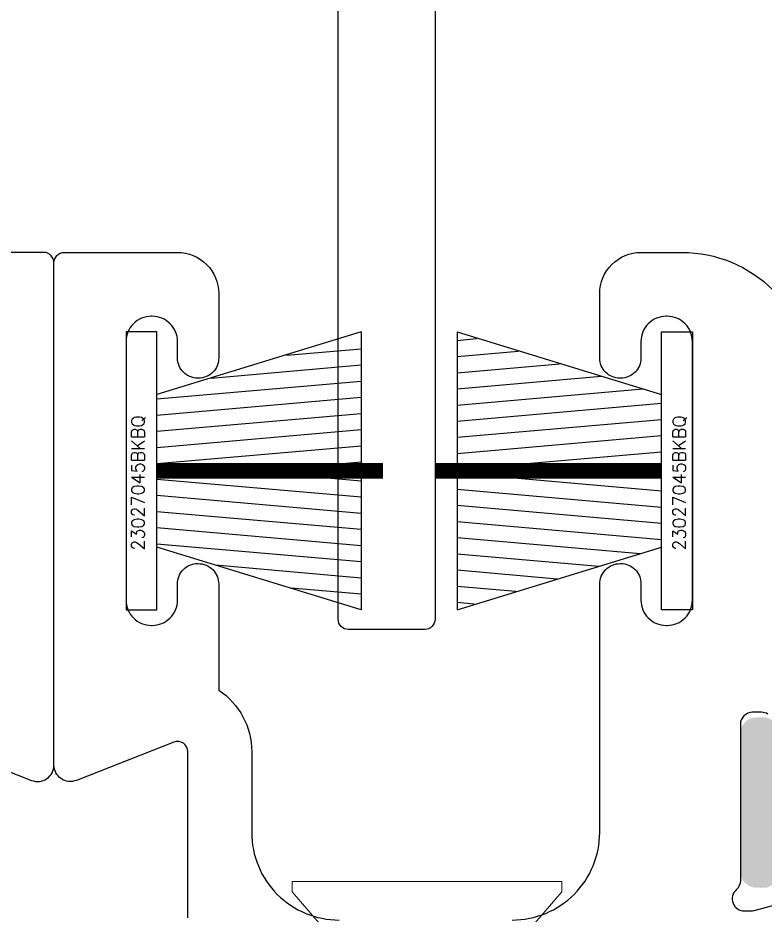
# Model space of a CAD drawing. Extents: x 0 to 79.8, y 0 to 38.2.
# Drawn here: x 7.687 to 8.412, y 29.681 to 30.551 of the extents above; entities that cross this region are included whole.
import ezdxf

# ---------------------------------------------------------------- set-up
doc = ezdxf.new("R2010")
doc.units = 0
doc.header["$MEASUREMENT"] = 0
doc.linetypes.add('SLD-Solid', pattern=[0])
doc.layers.get('0').update_dxf_attribs({"linetype": 'CONTINUOUS'})
for name, color, linetype in [('DIM', 4, 'CONTINUOUS'), ('FRAME', 1, 'CONTINUOUS'), ('GEOM', 1, 'CONTINUOUS'), ('HATCH', 7, 'CONTINUOUS'), ('I-STRUT', 7, 'CONTINUOUS'), ('MISC', 9, 'CONTINUOUS'), ('TEXT', 7, 'CONTINUOUS'), ('VENT', 5, 'CONTINUOUS')]:
    doc.layers.add(name, color=color, linetype=linetype)
doc.styles.get("Standard").update_dxf_attribs({"font": 'simplex.shx'})
pattern_1 = [(5, (-16.618363, 22.69481), (-0.00136181, 0.01556554), [])]
pattern_2 = [(355, (-16.618363, 18.815973), (-0.00136181, -0.01556554), [])]

# ---------------------------------------------------------------- blocks, each defined once
blk = doc.blocks.new('3749-SILL')
at = {"layer": 'I-STRUT'}
h = blk.add_hatch(color=256, dxfattribs=at)
h.dxf.hatch_style = 1
edge = h.paths.add_edge_path()
edge.add_arc((0.954, -0.524), 0.0689, 60, 120, ccw=False)
edge.add_line((0.98845, -0.46433), (0.9855, -0.46945))
edge.add_arc((0.954, -0.524), 0.06299, 30, 60, ccw=False)
edge.add_line((1.00855, -0.4925), (1.01367, -0.48955))
edge.add_arc((0.954, -0.524), 0.0689, 0, 30, ccw=False)
edge.add_line((1.0229, -0.524), (1.01699, -0.524))
edge.add_arc((0.954, -0.524), 0.06299, -30, 0, ccw=False)
edge.add_line((1.00855, -0.5555), (1.01367, -0.55845))
edge.add_arc((0.954, -0.524), 0.0689, 323.1301, 330, ccw=False)
edge.add_arc((1.04061, -0.58896), 0.03937, 143.1301, 323.1301)
edge.add_arc((0.954, -0.524), 0.14764, 323.1301, 343.83043)
edge.add_arc((1.10336, -0.56731), 0.00787, 90, 163.83043, ccw=False)
edge.add_line((1.10336, -0.55943), (1.12515, -0.55943))
edge.add_arc((1.12515, -0.59093), 0.0315, 60, 90, ccw=False)
edge.add_line((1.1409, -0.56365), (1.21359, -0.60562))
edge.add_arc((1.21753, -0.5988), 0.00787, 240, 270)
edge.add_line((1.21753, -0.60668), (1.22565, -0.60668))
edge.add_arc((1.22565, -0.59093), 0.01575, 270, 360)
edge.add_line((1.2414, -0.59093), (1.2414, -0.45707))
edge.add_arc((1.22565, -0.45707), 0.01575, 0, 90)
edge.add_line((1.22565, -0.44132), (1.21753, -0.44132))
edge.add_arc((1.21753, -0.4492), 0.00787, 90, 120)
edge.add_line((1.21359, -0.44238), (1.1409, -0.48435))
edge.add_arc((1.12515, -0.45707), 0.0315, 270, 300, ccw=False)
edge.add_line((1.12515, -0.48857), (1.10336, -0.48857))
edge.add_arc((1.10336, -0.48069), 0.00787, 196.16957, 270, ccw=False)
edge.add_arc((0.954, -0.524), 0.14764, 16.16957, 90)
edge.add_arc((0.954, -0.524), 0.14764, 90, 163.83043)
edge.add_arc((0.80464, -0.48069), 0.00787, 270, 343.83043, ccw=False)
edge.add_line((0.80464, -0.48857), (0.78285, -0.48857))
edge.add_arc((0.78285, -0.45707), 0.0315, 240, 270, ccw=False)
edge.add_line((0.7671, -0.48435), (0.69441, -0.44238))
edge.add_arc((0.69047, -0.4492), 0.00787, 60, 90)
edge.add_line((0.69047, -0.44132), (0.68235, -0.44132))
edge.add_arc((0.68235, -0.45707), 0.01575, 90, 180)
edge.add_line((0.6666, -0.45707), (0.6666, -0.59093))
edge.add_arc((0.68235, -0.59093), 0.01575, 180, 270)
edge.add_line((0.68235, -0.60668), (0.69047, -0.60668))
edge.add_arc((0.69047, -0.5988), 0.00787, 270, 300)
edge.add_line((0.69441, -0.60562), (0.7671, -0.56365))
edge.add_arc((0.78285, -0.59093), 0.0315, 90, 120, ccw=False)
edge.add_line((0.78285, -0.55943), (0.80464, -0.55943))
edge.add_arc((0.80464, -0.56731), 0.00787, 16.16957, 90, ccw=False)
edge.add_arc((0.954, -0.524), 0.14764, 196.16957, 216.8699)
edge.add_arc((0.86739, -0.58896), 0.03937, 216.8699, 396.8699)
edge.add_arc((0.954, -0.524), 0.0689, 210, 216.8699, ccw=False)
edge.add_line((0.89433, -0.55845), (0.89945, -0.5555))
edge.add_arc((0.954, -0.524), 0.06299, 180, 210, ccw=False)
edge.add_line((0.89101, -0.524), (0.8851, -0.524))
edge.add_arc((0.954, -0.524), 0.0689, 150, 180, ccw=False)
edge.add_line((0.89433, -0.48955), (0.89945, -0.4925))
edge.add_arc((0.954, -0.524), 0.06299, 120, 150, ccw=False)
edge.add_line((0.9225, -0.46945), (0.91955, -0.46433))
for points in [[(0.53, -0.554), (0.53, -0.366), (0.53, -0.312, -0.414214), (0.55, -0.292), (0.5505, -0.292, -0.414214), (0.57, -0.3115), (0.57, -0.3275, 0.414214), (0.5945, -0.352), (0.5955, -0.352, 0.414214), (0.62, -0.3275), (0.62, -0.0765, 0.414214), (0.5955, -0.052), (0.5945, -0.052, 0.414214), (0.57, -0.0765), (0.57, -0.0925, -0.414214), (0.5505, -0.112), (0.5495, -0.112, -0.414214), (0.53, -0.0925), (0.53, -0.03, -0.414214), (0.57, 0.01), (0.59276, 0.01), (0.61, 0.01, -0.414214), (0.735, -0.115)], [(0.69326, -0.43811, 0.137872), (0.68711, -0.43638), (0.67841, -0.43638, 0.414214), (0.6666, -0.44819), (0.6666, -0.59981, -0.213422), (0.66266, -0.60861, 0.6885), (0.67053, -0.62922), (0.67685, -0.62922, 0.065543), (0.67991, -0.62882), (0.75571, -0.6085, 0.267949)], [(0.13, -0.636), (0.13, -0.47463, 0.528549), (0.11635, -0.46532), (0.02185, -0.50242, -0.528549), (0, -0.48753), (0, 0, -0.414214), (0.01, 0.01), (0.12, 0.01, -0.414214), (0.16, -0.03), (0.16, -0.0925, -0.414214), (0.1405, -0.112), (0.1395, -0.112, -0.414214), (0.12, -0.0925), (0.12, -0.0765, 0.414214), (0.0955, -0.052), (0.0945, -0.052, 0.414214), (0.07, -0.0765), (0.07, -0.3275, 0.414214), (0.0945, -0.352), (0.0955, -0.352, 0.414214), (0.12, -0.3275), (0.12, -0.3115, -0.414214), (0.1395, -0.292), (0.14, -0.292, -0.414214), (0.16, -0.312), (0.16, -0.41477, -0.250492), (0.192, -0.47463), (0.192, -0.553, 0.414214), (0.277, -0.638)], [(0.445, -0.638, 0.414214), (0.53, -0.553)], [(1.79165, -0.46532), (1.88615, -0.50242, 0.528549), (1.908, -0.48753), (1.908, 0, 0.414214), (1.898, 0.01), (1.788, 0.01, 0.414214)]]:
    blk.add_lwpolyline(points, format="xyb")
blk = doc.blocks.new('3310-Thermal Mammoth B Rail')
at = {"ltscale": 0.25}
blk.add_lwpolyline([(0.5845, -0.509), (0.5845, -2.102, -0.414214), (0.5535, -2.133), (0.4665, -2.133, 0.414214), (0.4565, -2.143), (0.4565, -2.248, 0.414214), (0.4665, -2.258), (0.5065, -2.258, 0.414214), (0.5165, -2.248), (0.5165, -2.195), (0.5845, -2.195), (0.5845, -2.328, -0.414214), (0.5125, -2.4), (0.4865, -2.4, 0.414214), (0.4765, -2.41), (0.4765, -2.452, 0.414214), (0.4865, -2.462), (0.5845, -2.462), (0.5845, -3.96, 0.414214), (0.5945, -3.97), (0.6685, -3.97, 0.414214), (0.6785, -3.96), (0.6785, 1.301, 0.414214)], format="xyb", dxfattribs=at)
blk = doc.blocks.new('25559')
at = {"color": 7, "linetype": 'SLD-Solid', "lineweight": 15}
for p, q in [((0.01, 0.131), (0, 0.131)), ((0, 0), (0, 0.131)), ((0.083, 0.06754), (0.01, 0.131)), ((0, -0.131), (0, 0)), ((0.01, -0.131), (0.083, -0.06754)), ((0, -0.131), (0.01, -0.131))]:
    blk.add_line(p, q, dxfattribs=at)
blk = doc.blocks.new('*U18')
at = {"layer": 'HATCH'}
h = blk.add_hatch(dxfattribs=at)
h.set_pattern_fill('ANSI31', color=256, scale=0.125, angle=-40, style=0)
h.set_pattern_definition(pattern_1)
h.paths.add_polyline_path([(-12.35918, 20.24064), (-12.35918, 20.16649), (-12.16072, 20.16649), (-12.16072, 20.30051)])
h = blk.add_hatch(dxfattribs=at)
h.set_pattern_fill('ANSI31', color=256, scale=0.125, angle=-40, style=0)
h.set_pattern_definition(pattern_2)
h.paths.add_polyline_path([(-12.16072, 20.16649), (-12.16072, 20.03247), (-12.35918, 20.09233), (-12.35918, 20.16649)])
at = {"layer": 'GEOM'}
blk.add_lwpolyline([(-12.38918, 20.30149), (-12.38918, 20.03149), (-12.35918, 20.03149), (-12.35918, 20.30149)], close=True, dxfattribs=at)
at = {"layer": 'GEOM', "const_width": 0.015}
blk.add_lwpolyline([(-12.35918, 20.16649), (-12.13957, 20.16649)], dxfattribs=at)
at = {"layer": 'MISC'}
for p, q in [((-12.16072, 20.30149), (-12.35918, 20.24064)), ((-12.16072, 20.30149), (-12.16072, 20.03149)), ((-12.16072, 20.03149), (-12.35918, 20.09233))]:
    blk.add_line(p, q, dxfattribs=at)
at = {"insert": (-12.37014, 20.08904), "char_height": 0.0125, "attachment_point": 7, "rotation": 90}
blk.add_mtext_dynamic_manual_height_columns('23027045BKBQ', width=0.3101171, gutter_width=0.3125, heights=[0], dxfattribs=at)
blk = doc.blocks.new('*U39')
at = {"layer": 'HATCH'}
h = blk.add_hatch(dxfattribs=at)
h.set_pattern_fill('ANSI31', color=256, scale=0.125, angle=-40, style=0)
h.set_pattern_definition(pattern_1)
h.paths.add_polyline_path([(-12.41918, 20.24064), (-12.41918, 20.16649), (-12.61765, 20.16649), (-12.61765, 20.30051)])
h = blk.add_hatch(dxfattribs=at)
h.set_pattern_fill('ANSI31', color=256, scale=0.125, angle=-40, style=0)
h.set_pattern_definition(pattern_2)
h.paths.add_polyline_path([(-12.61765, 20.16649), (-12.61765, 20.03247), (-12.41918, 20.09233), (-12.41918, 20.16649)])
at = {"layer": 'GEOM'}
blk.add_lwpolyline([(-12.38918, 20.30149), (-12.38918, 20.03149), (-12.41918, 20.03149), (-12.41918, 20.30149)], close=True, dxfattribs=at)
at = {"layer": 'GEOM', "const_width": 0.015}
blk.add_lwpolyline([(-12.41918, 20.16649), (-12.63879, 20.16649)], dxfattribs=at)
at = {"layer": 'MISC'}
for p, q in [((-12.61765, 20.30149), (-12.41918, 20.24064)), ((-12.61765, 20.30149), (-12.61765, 20.03149)), ((-12.61765, 20.03149), (-12.41918, 20.09233))]:
    blk.add_line(p, q, dxfattribs=at)
at = {"insert": (-12.40823, 20.08904), "char_height": 0.0125, "attachment_point": 1, "rotation": 90}
blk.add_mtext_dynamic_manual_height_columns('23027045BKBQ', width=0.3101171, gutter_width=0.3125, heights=[0], dxfattribs=at)

msp = doc.modelspace()

# ---------------------------------------------------------------- block references
at = {"layer": 'DIM'}
for name, p in [('*U18', (20.1810805, 9.9452816)), ('*U39', (20.7310805, 9.9452816))]:
    msp.add_blockref(name, p, dxfattribs=at)
at = {"layer": 'FRAME'}
for p in [(5.8138982, 30.3137713), (7.7218982, 30.3137713)]:
    msp.add_blockref('3749-SILL', p, dxfattribs=at)
at = {"layer": 'TEXT', "rotation": 270}
msp.add_blockref('25559', (8.0841208, 29.713074), dxfattribs=at)
at = {"layer": 'VENT', "xscale": -1}
msp.add_blockref('3310-Thermal Mammoth B Rail', (8.6764306, 33.9277708), dxfattribs=at)

doc.saveas('drawing.dxf')
